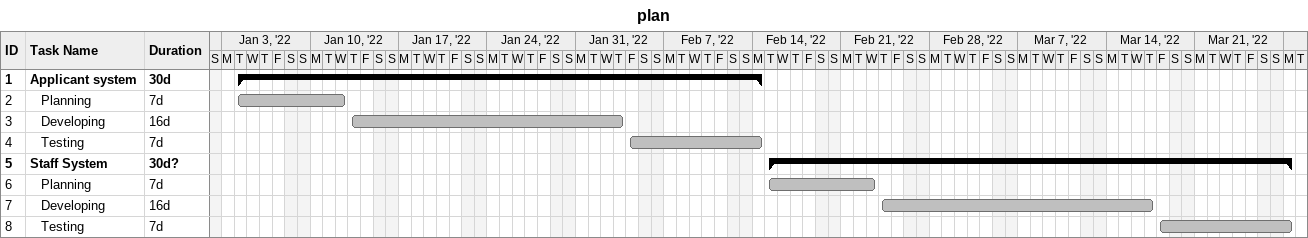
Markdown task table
plan

| ID | Level | Task | Duration | Start | Finish |
|---|---|---|---|---|---|
| 1 | 1 | **Applicant system** | 30d | 2022-01-04 | 2022-02-14 |
| 2 | 2 | Planning | 7d | 2022-01-04 | 2022-01-12 |
| 3 | 2 | Developing | 16d | 2022-01-13 | 2022-02-03 |
| 4 | 2 | Testing | 7d | 2022-02-04 | 2022-02-14 |
| 5 | 1 | **Staff System** | 30d? | 2022-02-15 | 2022-03-28 |
| 6 | 2 | Planning | 7d | 2022-02-15 | 2022-02-23 |
| 7 | 2 | Developing | 16d | 2022-02-24 | 2022-03-17 |
| 8 | 2 | Testing | 7d | 2022-03-18 | 2022-03-28 |
